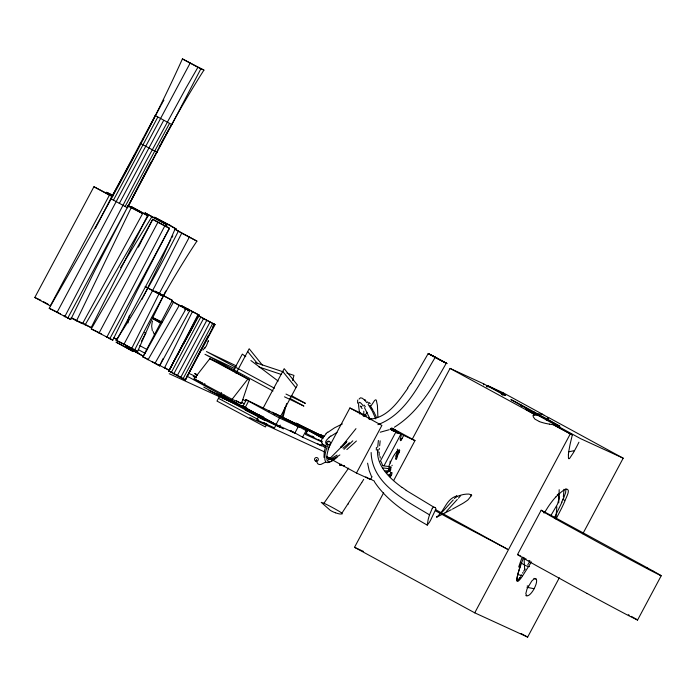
<?xml version="1.0" encoding="UTF-8"?>
<svg xmlns="http://www.w3.org/2000/svg" width="696" height="696" viewBox="0 0 696 696"><rect width="100%" height="100%" fill="white"/><g stroke="black" fill="none" stroke-linecap="round" stroke-linejoin="round"><path stroke-width="1.04" d="M371.142 452.513C371.899 484.242 406.064 500.555 429.51 514.866L429.284 515.597A56.193 19.766 -61.4 0 0 428.162 519.52L427.257 525.106L429.536 522.078A36.862 12.963 -61.4 0 0 430.58 520.216L435.818 509.185A3.323 1.166 -61.4 0 0 435.861 508.524L435.174 507.506M379.163 452.13L379.207 455.436M390.169 461.117L390.151 463.005L388.699 466.616M377.528 449.973C376.571 466.259 390.073 478.657 402.088 487.487M483.746 383.879L502.973 394.388L502.921 395.65M397.459 450.738L396.911 458.264M556.835 506.74L555.904 518.99M568.397 454.836L568.441 457.829A5.872 2.071 -61.4 0 0 568.858 458.673M564.021 489.288L563.36 496.866M379.32 449.329L379.39 448.459M377.684 447.267L378.398 440.455M380.164 440.846L379.659 445.771M398.86 452.774A6.455 2.271 -61.4 0 0 399.478 451.304L399.669 450.39A1.601 0.566 -61.4 0 0 399.591 450.06L399.086 449.999L398.869 452.774A7.691 2.706 -61.4 0 1 398.651 453.279L398.477 453.679A25.047 8.813 -61.4 0 1 396.877 456.872L395.65 459.151M360.076 412.337L359.754 413.807M397.425 449.103L397.329 450.06M563.177 498.64L563.107 499.345M394.501 454.584A8.169 2.871 -61.4 0 1 396.929 451.53L397.225 451.008M340.013 464.18L339.892 465.224L344.172 465.737M339.787 465.163L341.292 465.276L341.414 464.232M488.105 386.558C488.575 385.688 486.852 385.097 487.009 386.602M202.884 350.062L206.303 346.095L208.182 341.197M363.843 416.521L363.799 411.153M488.105 386.515L488.113 386.48A20.723 14.703 47.4 0 1 487.966 387.08M400.583 438.384L400.783 437.288A31.224 10.988 -61.4 0 1 400.896 436.766L401.453 434.391L395.38 431.555A14.285 13.372 -65.4 0 1 392.944 430.954M208.182 341.214L208.313 340.457M438.323 515.571C445.109 509.428 446.519 498.893 456.915 495.909M357.692 400.052L357.605 403.193M152.111 322.492L151.658 326.224L152.32 330.67M359.04 399.13C361.024 395.215 365.226 400.861 366.862 402.706M397.842 451.843L395.728 455.976L396.155 458.551A14.625 13.685 -65.4 0 1 396.276 458.995L396.381 459.456M549.509 424.195L553.459 424.751L572.338 434.87L570.224 443.761A117.337 41.273 -61.4 0 0 569.815 445.736L569.05 449.842A57.307 20.158 -61.4 0 0 568.38 454.853M280.236 425.099L279.688 427.187L258.346 417.078M282.141 417.791L284.864 407.36M282.793 418.174L286.604 403.567M292.598 380.608L293.956 375.396L286.865 373.039M363.843 414.407L363.095 415.851M429.51 514.866L432.26 508.367M152.311 321.769L152.554 321.047M520.338 566.24C519.607 567.318 513.57 587.789 519.695 577.697M241.451 403.558L249.42 379.816L218.379 362.703L209.774 358.753L194.054 378.946L232.116 399.278L241.451 403.558L236.292 400.713M326.789 442.404L324.223 451.73L323.988 457.411M328.825 442.004L329.077 441.247M328.19 444.596C324.632 451.591 320.769 470.505 334.176 458.986M330.478 443.439C326.659 452.313 322.352 470.183 337.16 457.237M502.138 393.536L501.86 394.267M134.58 350.105C153.581 312.808 173.687 275.981 196.916 241.12L175.018 229.193L160.724 261.539L143.359 296.714M178.359 231.194C159.332 268.499 139.226 305.344 116.084 340.283L137.599 351.489L150.275 322.787L165.752 291.05M390.186 462.988L391.691 459.63A17.296 6.081 -61.4 0 1 394.475 454.549M562.003 502.12L554.434 517.789M563.134 499.537L565.613 492.672L565.935 488.992M130.996 161.646L110.734 198.63L127.49 207.756C151.832 161.089 175.609 114.414 203.928 70.105L182.413 58.899C143.672 144.89 95.831 226.444 49.225 308.319L70.74 319.525L94.943 270.309L127.342 207.478L67.73 318.142M152.763 219.24L122.6 274.52L91.263 328.938L112.778 340.144L136.973 290.928L169.372 228.097L152.763 219.24L142.01 240.163M131.57 348.722L157.922 296.044L189.312 237.162M128.734 205.868L142.645 213.568L82.528 323.649L76.499 320.873L131.144 207.782L127.455 205.712M391.126 428.414L393.884 430.067A20.184 0.461 28.1 0 1 394.24 430.259L403.671 435.409L402.827 437.105A12.076 4.246 -61.4 0 1 402.036 438.584A7.891 2.775 -61.4 0 1 401.279 439.95M175.018 229.193L181.7 233.195L155.217 285.63L123.827 344.503M161.002 105.253L145.342 134.798M199.239 315.044L198.038 314.601L169.276 370.342L164.508 367.949L192.4 311.704L181.673 305.788L199.239 315.044L198.299 316.758M578.933 442.204L577.506 445.048A50.904 17.905 -61.4 0 1 575.201 449.39L574.505 450.617A41.186 14.485 -61.4 0 1 573.426 452.661L569.615 458.377A2.41 0.853 -61.4 0 1 569.067 458.655L568.884 458.629M184.744 309.807L185.623 308.05M85.147 324.841L91.176 327.616L147.674 215.369L131.066 206.512L148.031 216.038L85.147 324.841L79.683 321.865M521.365 563.273L521.417 563.168A17.261 16.156 -65.4 0 1 520.625 562.568M64.711 316.758L144.716 163.725L186.163 87.722L197.89 67.329L203.928 70.105M106.74 337.377L164.761 225.982L169.519 228.375L109.759 338.761M110.734 198.63L96.814 225.643M159.619 365.913L142.863 356.787L171.947 301.211L189.66 310.755L159.619 365.913L160.82 363.016M161.272 362.146L163.064 358.657M520.208 565.561L520.565 564.856M127.794 206.608L130.944 200.509M185.345 379.842L215.073 324.562L214.499 324.345L185.423 379.973L186.624 377.084M131.396 199.639L136.364 190.06M142.001 299.332L142.906 297.584M187.076 376.214L194.288 362.285M519.486 566.944L519.842 566.257M95.456 228.253L96.361 226.513M138.4 247.132L141.558 241.034M142.61 140.035L143.524 138.295M139.983 183.109L136.816 189.19M194.741 361.415L195.654 359.675M196.107 358.805L208.4 335.35M145.447 172.678L140.444 182.239M215.073 324.562L198.134 315.532L168.736 370.985M145.899 171.816L150.928 162.264M152.911 219.518L157.879 222.311L98.997 333.158M198.134 315.532L200.744 317.098L171.294 372.517M198.847 316.001L168.667 370.846L180.656 377.58L210.009 322.091L214.499 324.345M155.199 115.623L110.803 198.769M157.757 117.154L113.361 200.3M190.147 63.11L56.968 312.539M127.42 207.617L171.808 124.48M212.524 327.546L214.359 324.084M395.058 429.971L394.536 430.328L395.894 431.111M548.248 418.426L548.361 418.218A3.341 3.123 -65.4 0 0 548.848 417.687L623.181 458.194L582.822 533.771M533.936 578.376L535.85 578.794L534.084 578.933L531.779 580.995L527.029 588.929L525.819 593.653L526.742 595.785A9.37 3.297 -61.4 0 0 534.128 588.738L526.933 587.267M125.106 206.555L169.502 123.418M183.039 378.781L212.724 323.475M556.182 518.711L561.359 508.68A76.325 26.848 -61.4 0 0 562.09 507.184L563.525 504.13A36.784 12.937 -61.4 0 0 565.178 500.346C565.935 497.675 571.416 488.836 565.97 489.062A26.935 9.474 -61.4 0 0 558.714 494.421M111.995 196.368L109.403 195.184L50.277 305.918L34.8 297.479L93.925 186.745L112.709 196.463M119.286 203.528L163.682 120.382M141.401 341.379L145.725 333.28A15.312 5.385 -61.4 0 1 145.072 332.792M177.219 375.744L206.782 320.386L210.009 322.091M222.355 398.965L224.382 395.163M236.04 373.334L249.168 348.748L262.349 365.069M242.921 406.281L246.375 399.808L270.857 411.754L298.288 426.648L294.834 433.112L276.051 424.49L242.278 405.986L247.68 408.587M245.131 407.647L248.585 401.183L245.705 399.53L246.375 399.808M259.408 415.086L256.876 419.836L274.468 427.901L276.503 424.073M262.905 408.535L284.194 368.663L297.375 384.992L280.531 416.547M268.76 411.719L269.195 410.91M274.259 414.599L274.685 413.789M274.711 414.642L275.146 413.833M276.051 424.49L279.496 418.026L298.288 426.648M295.322 424.369L295.748 423.56L296.461 423.916L322.961 438.271M297.366 425.943L298.227 424.325L321.848 435.835M297.531 426.9L298.497 425.082L322.726 438.245M299.21 427.518L300.072 425.9M290.423 430.511L302.603 437.149L306.057 430.685L307.232 431.224L305.509 434.452L321.944 441.995L305.901 433.251M320.29 436.836L321.047 435.426M302.603 437.149L321.395 445.771L322.379 443.918L321.395 441.751L321.804 439.237L326.207 433.73M328.034 448.929L349.897 407.986L366.792 415.982M326.354 456.62L356.465 473.036L381.887 425.421L349.897 407.986M356.465 473.036L370.542 479.492L372.073 476.638M380.207 461.396L395.972 431.877L390.325 428.797M384.122 465.572L400.905 434.147L401.453 434.391M559.323 577.784L527.646 637.101L474.742 612.837L354.525 547.317L383.644 492.785M412.258 439.202L450.06 368.41L483.677 383.835L483.694 384.931M393.631 480.597L414.981 440.603L395.197 429.824M501.938 394.589L502.964 392.675L542.541 414.25A35.661 0.809 28.1 0 0 543.846 415.068L544.115 415.234M474.742 612.837L570.276 433.921L572.338 434.87M586.98 593.41A84.842 1.923 28.1 0 1 568.884 583.535L553.764 575.183A57.229 1.296 28.1 0 0 549.222 572.686L537.869 566.466A32.869 0.748 28.1 0 1 534.223 564.439L526.428 559.984A93.595 2.123 28.1 0 1 520.678 556.591L517.511 554.573L541.183 510.229L550.901 515.327A65.781 1.496 28.1 0 1 554.773 517.424L641.964 564.891A77.561 1.757 28.1 0 1 647.123 567.718M586.989 593.41A107.628 2.445 28.1 0 0 605.32 603.275L614.551 608.208A63.997 1.453 28.1 0 0 624.86 613.672A35.226 0.8 28.1 0 0 628.192 615.421L637.553 620.084L661.2 575.775L660.513 575.288A20.61 0.47 28.1 0 0 659.678 574.774M200.744 317.098L203.528 318.637L173.774 373.909M434.782 356.865L428.197 353.585L410.788 383.757M435.183 357.413C420.193 382.043 406.856 413.859 377.858 424.664M117.633 338.569L170.816 239.615M171.834 237.71L172.86 235.805M134.737 154.747L131.466 160.785M193.131 326.102L177.593 354.595M193.592 325.241L194.532 323.518M221.563 392.614L216.987 401.079L265.411 426.952L266.933 424.125M233.204 371.038L242.347 354.099L245.766 356.674M200.909 68.713L171.886 124.619L155.13 115.484M159.254 146.673L160.193 144.951M183.239 344.276L186.067 339.117M186.537 338.256L187.476 336.533M187.946 335.672L191.713 328.799M192.183 327.938L193.123 326.215M178.132 353.664L172.46 363.982M442.412 361.233L446.258 363.216C432.79 387.019 418.252 412.467 394.354 427.214M161.141 143.228L164.961 136.338M172.599 364.252L168.806 371.125M543.759 512.83L544.159 512.099M143.011 357.065L173.434 302.203L171.947 301.211M165.918 134.615L170.764 126.046M162.942 101.825L163.908 100.111M161.489 104.391L162.455 102.677M154.86 363.521L185.954 308.946L189.66 310.755M147.978 359.849L179.237 305.405L185.954 308.946M187.546 310.825L188.52 309.12M392.179 465.241L391.9 465.72M391.161 466.981L389.664 469.461A18.34 6.455 -61.4 0 1 389.377 469.913M530.048 560.976L527.742 564.83M523.627 571.285L524.654 569.563L524.079 558.096M544.289 512.961L548.03 507.027A42.926 15.103 -61.4 0 1 550.171 503.93L551.597 502.007A31.303 11.005 -61.4 0 1 555.765 497.04M522.966 572.39L522.531 573.104M165.857 226.661L166.988 224.808L145.09 212.88L166.988 224.808M531.457 561.933L522.383 576.184A24.404 8.587 -61.4 0 1 520.747 578.489C512.665 588.773 519.294 569.171 520.251 566.701A123.418 43.413 -61.4 0 1 523.279 558.262M120.66 267.664L151.772 216.891M371.133 405.716L374.465 400.661L375.509 399.8L376.275 400.087L377.423 405.49L377.876 416.956M363.712 479.361L362.024 482.093M521.478 574.835L521.043 575.54M388.76 470.861L387.307 472.984M525.123 569.119L524.74 569.737M361.807 482.432L341.858 513.239L342.232 513.909L340.083 514.031A21.628 13.389 33.7 0 1 335.559 512.813M401.279 439.95L400.513 440.707M367.123 412.241L364.486 416.356M335.559 512.804A16.06 9.944 33.7 0 1 330.226 510.298L321.239 502.347L323.927 503.225L348.609 468.147M407.821 388.281C398.791 400.94 388.359 416.6 371.664 419.001M548.117 418.644L547.013 419.845A23.377 21.88 -65.4 0 1 546.821 420.071M355.969 428.649L340.979 447.354L328.347 460.021M391.248 428.988L391.848 430.45M232.116 399.278L247.837 379.085L249.42 379.816M204.511 348.513L205.007 347.939M456.767 495.935L454.427 498.597M460.674 495.622L458.429 498.171M453.244 499.945L443.97 510.194M457.281 499.467L446.449 511.342M443.63 510.56L442.186 512.117M445.657 512.195L445.162 512.717M352.794 440.82L343.972 449.346M356.404 441.02L346.843 449.59M471.723 495.204L468.077 499.772A25.822 24.169 -65.4 0 1 466.52 500.972L463.928 502.712A82.519 77.221 -65.4 0 1 462.248 503.739L452.435 509.115M329.208 437.523C327.451 439.019 323.588 442.351 326.798 444.178M437.671 516.119L437.062 516.632A7.047 6.595 -65.4 0 0 436.844 516.823M335.968 457.577L334.35 458.855M397.111 451.434L397.181 451.382A7.386 2.601 -61.4 0 1 399.017 450.016L399.086 449.999M327.851 432.346L334.663 427.753L342.354 423.942M546.055 419.784L547.613 418.653M337.064 455.123L329.356 459.708M330.905 436.201L336.995 432.399M339.865 454.94C336.333 457.315 328.808 462.553 326.581 456.315M325.598 462.109L320.934 464.432L319.125 464.51L317.741 463.745L316.828 462.066L316.428 459.395M451.33 509.681L437.523 516.728A13.798 12.911 -65.4 0 1 437.018 516.963M436.975 516.98L436.992 516.971A1.514 1.418 -65.4 0 1 436.723 517.067M389.099 429.754L380.242 432.216M402.027 438.584L399.861 439.019M574.505 450.617L568.458 451.869M361.79 406.516L360.824 406.455M661.174 575.792L651.839 571.12A35.226 0.8 28.1 0 1 648.498 569.372A63.997 1.453 28.1 0 1 638.197 563.908L628.966 558.984A107.628 2.445 28.1 0 1 610.636 549.118A84.842 1.923 28.1 0 1 592.54 539.243L577.41 530.891A57.229 1.296 28.1 0 0 572.869 528.394L561.515 522.174A32.869 0.748 28.1 0 1 557.879 520.147L550.075 515.692A93.595 2.123 28.1 0 1 544.324 512.299L541.157 510.22M526.454 410.414L527.429 410.318A31.155 0.705 28.1 0 1 525.489 408.996L537.747 415.286A45.884 1.044 28.1 0 1 543.872 418.592A75.838 1.723 28.1 0 1 545.229 419.323L580.655 438.68L623.181 458.194M537.321 415.06L532.979 415.329M393.423 429.815L392.135 429.127L390.247 429.232M348.252 504.069L348.557 503.591M541.775 414.163L542.541 414.25M341.292 465.276L344.181 465.659M388.951 471.244L384.914 470.766M389.603 466.642L382.652 465.746M388.69 468.634L382.678 467.895M388.864 469.147L389.864 469.261M396.372 431.694L400.905 434.147M511.177 399.678L514.918 401.557A29.58 0.67 28.1 0 1 520.565 404.594L529.412 409.361A98.441 2.236 28.1 0 1 534.241 411.98M526.742 595.785L525.776 595.593M390.726 472.48L391.744 472.697A2.506 0.879 -61.4 0 1 391.274 475.342L389.368 474.959M389.595 474.628L389.743 474.655A2.471 0.87 -61.4 0 1 391.822 472.54M528.334 586.154L527.229 585.936M321.108 434.939L324.31 436.47M389.308 474.568L388.716 474.446M522.435 575.722L518.12 574.635M564.587 500.259L563.56 499.832M428.144 353.568L436.775 358.205A56.193 1.279 28.1 0 0 440.873 360.371L443.248 361.624M446.267 363.225L443.135 361.615M255.458 362.616L282.811 371.699M259.051 367.053L281.341 374.448M140.783 143.524L140.209 143.315L157.139 152.337L156.435 151.867M539.33 421.515L534.902 419.114L533.267 416.826A2.184 2.045 -65.4 0 1 533.293 415.843L534.232 414.277L450.06 368.41M364.417 399.565L364.913 399.835M324.623 445.44L322.318 443.883M547.987 417.356L548.283 417.487A33.478 0.757 28.1 0 0 548.7 417.635M112.552 195.028L106.514 192.253L112.891 195.733M487.313 385.497L502.964 392.675M152.485 317.393L162.055 322.022M390.334 429.293L395.972 431.877M403.671 435.409L414.981 440.603M34.8 297.479L40.838 300.246M49.225 308.319L52.243 309.703M53 310.051L55.262 311.095M113.674 337.934L117.128 339.517L114.388 338.03M188.599 373.247L196.481 376.867M91.263 328.938L96.535 331.366M116.084 340.283L122.122 343.05M126.507 346.625L139.696 353.742M194.054 378.946L199.369 381.382M200.335 381.826L200.822 382.043M201.788 382.487L202.327 382.739M204.485 383.722L205.024 383.975M209.07 390.447L236.075 402.836M218.109 395.371L245.114 407.76M224.138 398.651L251.143 411.04M169.241 373.709L263.645 417.017M245.218 410.144L272.232 422.533M249.742 417.583L324.475 451.869M327.285 456.889L331.044 458.612M354.525 547.317L363.347 551.362M547.839 417.287L544.159 415.26M323.927 503.225L328.268 505.348A148.318 91.82 33.7 0 1 334.367 508.567L338.717 511.047A19.966 12.363 33.7 0 1 341.084 512.578L341.858 513.239M216.726 394.04L245.34 408.169M394.858 429.676L394.267 429.362M285.978 394.066L305.379 403.349L291.328 395.572M284.507 396.824L303.908 406.099L289.858 398.329M236.631 366.035L206.442 351.55L274.485 388.229M235.161 368.784L204.972 354.299L273.015 390.978M197.612 374.961L194.689 373.552L197.525 375.083M196.141 377.71L193.227 376.31L196.063 377.832M323.44 436.74A1.47 0.513 -61.4 0 0 323.318 436.566L296.252 423.264L297.114 423.82M502.973 394.388L505.714 395.502L492.89 388.333A19.827 0.452 28.1 0 0 488.949 386.324L488.235 385.967M295.748 423.56L272.293 412.171L307.232 431.224M298.497 425.082L275.59 413.937L276.251 414.337M397.381 431.703L398.155 432.103L396.276 431.024M131.144 207.782L142.645 213.568M142.863 356.787L147.622 359.18M168.667 370.846L172.634 372.839M180.656 377.58L185.423 379.973M548.587 419.827L559.932 426.265L536.103 413.824M192.4 311.704L198.038 314.601M519.738 555.608L517.511 554.573M181.7 233.195L196.916 241.12M444.64 362.346L447.102 363.608L444.205 362.068M442.491 361.215L440.037 359.989A56.193 1.279 28.1 0 1 435.94 357.814L428.954 353.959L429.58 354.203A25.578 0.583 28.1 0 1 429.963 354.377L433.547 356.204M520.286 555.887L520.852 556.182M157.879 222.311L164.761 225.982M390.778 428.397L392.135 429.127M157.627 364.278L164.508 367.949M151.928 361.476L159.471 365.635M173.426 373.239L176.871 375.074M177.732 375.535L185.275 379.703M209.774 358.753L247.837 379.085M522.565 557.096L523.14 557.4M218.457 398.329L258.338 419.636M264.028 422.672L266.881 424.195M433.512 356.248L435.722 357.37M523.731 557.722L524.332 558.044M203.528 318.637L206.782 320.386M242.887 399.539L245.723 401.07M241.416 402.288L244.252 403.819M525.532 558.688L526.124 559.01M437.253 358.205L434.887 356.987M436.418 357.822L444.788 362.311M435.365 509.533L507.497 549.214L454.427 521.182A80.501 1.827 28.1 0 1 446.467 516.85L435.574 510.864M182.413 58.899L197.89 67.329M439.254 359.362L441.377 360.519M553.459 424.751L570.276 433.921M93.925 186.745L109.403 195.184M391.77 427.953L393.875 429.127M152.337 317.567L160.732 322.144M161.576 323.266L153.494 318.994L161.133 323.449M323.979 436.601L321.152 435M298.801 424.682L298.071 424.255L322.631 437.732M248.585 401.183L279.496 418.026M311.991 436.044L313.844 437.053M318.49 439.585L322.204 441.612M322.091 444.152L325.841 446.197M139.783 345.599L147.239 349.662M320.699 445.022L324.414 447.05M317.62 443.709L321.395 445.771M290.119 430.546L294.834 433.112M138.339 349.627L144.994 353.255M186.85 376.058L279.122 426.344M222.546 395.746L283.402 428.91M203.763 387.124L264.611 420.288M219.24 395.563L216.378 393.927M122.983 343.519L129.856 347.269M130.718 347.739L137.599 351.489M370.777 479.196L374.544 481.249M365.835 476.925L370.542 479.492M82.981 323.144L91.176 327.616M43.57 301.733L48.12 304.213M72.514 318.185L82.528 323.649M97.292 331.705L101.59 334.054M105.896 336.394L112.778 340.144M71.035 317.898L76.499 320.873M56.124 311.556L60.422 313.905M63.867 315.775L70.74 319.525M520.973 633.464L527.646 637.101M647.115 567.718L652.848 570.885M173.434 302.203L179.237 305.405M628.297 614.681L629.201 615.186M164.16 367.279L169.276 370.342M427.257 525.106C407.534 513.961 387.437 501.242 374.613 482.067M527.368 408.952L525.532 407.908L525.75 408.5M515.44 402.184L516.449 402.767A119.834 2.714 28.1 0 0 525.558 407.926M298.132 424.308L298.219 424.36A1.47 0.513 -61.4 0 0 297.366 424.899M393.545 428.919L393.597 428.954A13.937 13.05 -65.4 0 0 391.604 428.849M406.16 490.41L433.921 507.21A17 5.977 -61.4 0 1 435.157 507.541M250.882 360.528L278.174 381.086M521.417 563.168L525.819 565.709A18.757 17.548 -65.4 0 0 529.525 566.64M365.243 400.07L365.818 400.548M637.545 620.066L636.866 619.588A20.61 0.47 28.1 0 0 636.022 619.075M282.724 371.42L295.904 387.742M247.698 351.497L257.581 363.738M471.096 494.865L468.956 494.073A27.796 26.013 -65.4 0 0 456.063 497.075M363.269 405.959C356.23 396.337 359.066 408.239 359.675 413.746M368.114 404.35L372.343 411.179L375.779 418.957M369.924 405.385L370.411 406.081M362.111 408.622L360.224 405.959M370.577 406.316L370.89 406.795M364.469 407.656L370.402 419.662M371.229 407.317L371.768 408.169M371.951 408.456L372.299 409.03M372.638 409.613L372.978 410.205M373.465 411.092L373.787 411.693M147.674 215.369L148.031 216.038M133.693 350.453L134.058 351.158M374.152 412.389L374.5 413.093M374.848 413.798L375.188 414.512M375.509 415.234L375.831 415.956M371.394 476.238L369.176 470.592L367.584 463.179M376.144 416.678L376.44 417.409M381.147 461.683L382.643 465.45M368.619 417.348L369.358 419.323M520.869 404.75L521.4 406.151M525.924 408.97L526.141 409.561M558.279 493.942L558.792 495.857A11.736 10.979 -65.4 0 1 558.966 498.884L557.539 504.122L551.049 515.231A7.813 7.317 -65.4 0 0 550.928 515.597M400.418 440.507L400.409 440.438A11.675 4.106 -61.4 0 1 400.609 438.358M380.007 456.402L380.26 458.107M486.6 385.601L486.687 386.863M535.868 578.75A9.405 3.306 -61.4 0 1 534.093 588.712M549.527 424.134A60.178 56.315 -65.4 0 1 539.304 421.576M534.023 414.163A22.507 0.513 28.1 0 1 527.324 410.266M515.64 402.288A30.563 0.696 28.1 0 1 510.968 399.565M536.042 413.798A61.509 1.392 28.1 0 1 527.429 408.978M534.424 412.084A93.308 2.114 28.1 0 1 548.622 419.845M535.311 414.024A52.844 49.451 -65.4 0 1 541.766 414.19M471.201 494.839A1.157 1.079 -65.4 0 1 470.87 495.943M559.175 489.714A88.914 13.946 -83 0 1 558.723 502.895M562.846 499.371A36.079 15.556 -62.2 0 1 561.75 502.112M520.704 576.662A24.09 1.94 -59.6 0 1 519.32 578.855M518.703 567.005A123.392 45.727 -61 0 1 521.722 558.409M555.765 497.066A23.995 8.439 -61.4 0 1 558.723 494.299M558.122 494.839A1.262 0.835 48 0 1 557.27 494.508M389.29 475.69A2.419 0.853 -61.4 0 1 389.76 474.672M391.282 475.342A2.497 0.879 -61.4 0 1 390.125 476.89M398.338 432.834A40.646 34.148 -70.6 0 1 396.868 433.277M386.759 472.567A14.164 4.985 -61.4 0 1 387.211 470.887M391.352 428.327A22.002 0.496 28.1 0 1 396.32 431.041M395.511 431.476A48.355 46.206 27.4 0 1 395.632 431.885M397.12 432.277A50.347 48.502 29.9 0 1 397.242 432.695M397.79 450.373A3.158 2.958 -65.4 0 1 397.868 451.713M395.102 430.084A4.916 4.594 -65.4 0 1 394.258 430.72M346.869 441.394A76.36 16.208 -52.8 0 1 340.588 447.293M341.606 446.484A79.535 15.138 -54.8 0 1 340.579 447.511M346.486 442.256A79.84 14.851 -54.8 0 1 341.666 447.215M349.427 442.7A74.446 17.078 -51.3 0 1 342.989 448.233M364.043 405.046A34.391 27.683 79.4 0 1 365.33 406.786M432.268 508.21A4.011 1.409 -61.4 0 1 433.878 507.297M406.246 490.306A190.687 169.659 -19.5 0 1 402.175 487.391M376.31 450.147A54.131 46.371 -49.3 0 1 376.414 447.38M367.54 401.844A38.828 30.842 77.1 0 1 368.863 403.515M377.989 452.278A55.393 48.215 -51.4 0 1 378.093 449.416M369.385 402.619A37.045 30.093 76 0 1 370.289 403.758M329.06 437.349A34.391 33.887 26.6 0 1 330.748 436M410.527 383.566A190.687 146.56 -63.9 0 1 407.569 388.081M371.638 418.757A54.131 46.736 -84.1 0 1 369.158 419.088M326.041 433.556A38.828 38.245 16.3 0 1 327.694 432.155M441.977 360.85A36.862 0.835 28.1 0 1 443.691 361.79M325.885 446.345A2.01 0.887 -62.7 0 1 324.728 447.05M318.046 434.669A1.47 1.253 -64.1 0 1 319.394 434.513M295.026 423.768A1.47 1.253 -64.1 0 1 296.583 423.412M145.725 333.28A15.312 14.329 -65.4 0 1 144.803 332.723M154.425 334.471A15.312 14.329 -65.4 0 1 153.12 331.444M128.047 322.909A15.312 5.385 -61.4 0 1 129.543 315.184M528.925 560.524A65.781 1.496 28.1 0 1 529.473 560.828M631.315 616.369A27.762 0.626 28.1 0 1 635.822 618.944M652.796 570.868A27.762 0.626 28.1 0 1 659.738 574.809M156.043 291.607L154.843 291.163L172.408 300.42L156.043 291.607M148.822 288.396L145.116 286.587L162.821 296.131L148.822 288.396M130.448 348.983L125.68 346.591L142.436 355.726L130.448 348.983M120.791 344.555L116.032 342.162L132.788 351.289L120.791 344.555M169.754 225.139L154.547 217.213L176.436 229.149L169.754 225.139M327.137 443.909A1.914 1.731 18.8 0 0 330.391 443.674A1.914 1.731 18.8 0 0 328.373 441.177A1.914 1.731 18.8 0 0 327.137 443.909M389.673 470.2A2.332 0.626 -83.6 0 0 389.551 466.625A2.332 0.626 -83.6 0 0 388.612 470.017A2.332 0.626 -83.6 0 0 389.673 470.2M390.508 470.592A2.332 0.626 -83.6 0 0 390.395 467.007A2.332 0.626 -83.6 0 0 389.447 470.383A2.332 0.626 -83.6 0 0 390.508 470.592M315.532 461.048A1.914 1.879 -2 0 0 318.342 459.334A1.914 1.879 -2 0 0 315.427 457.803A1.914 1.879 -2 0 0 315.532 461.048"/></g></svg>
